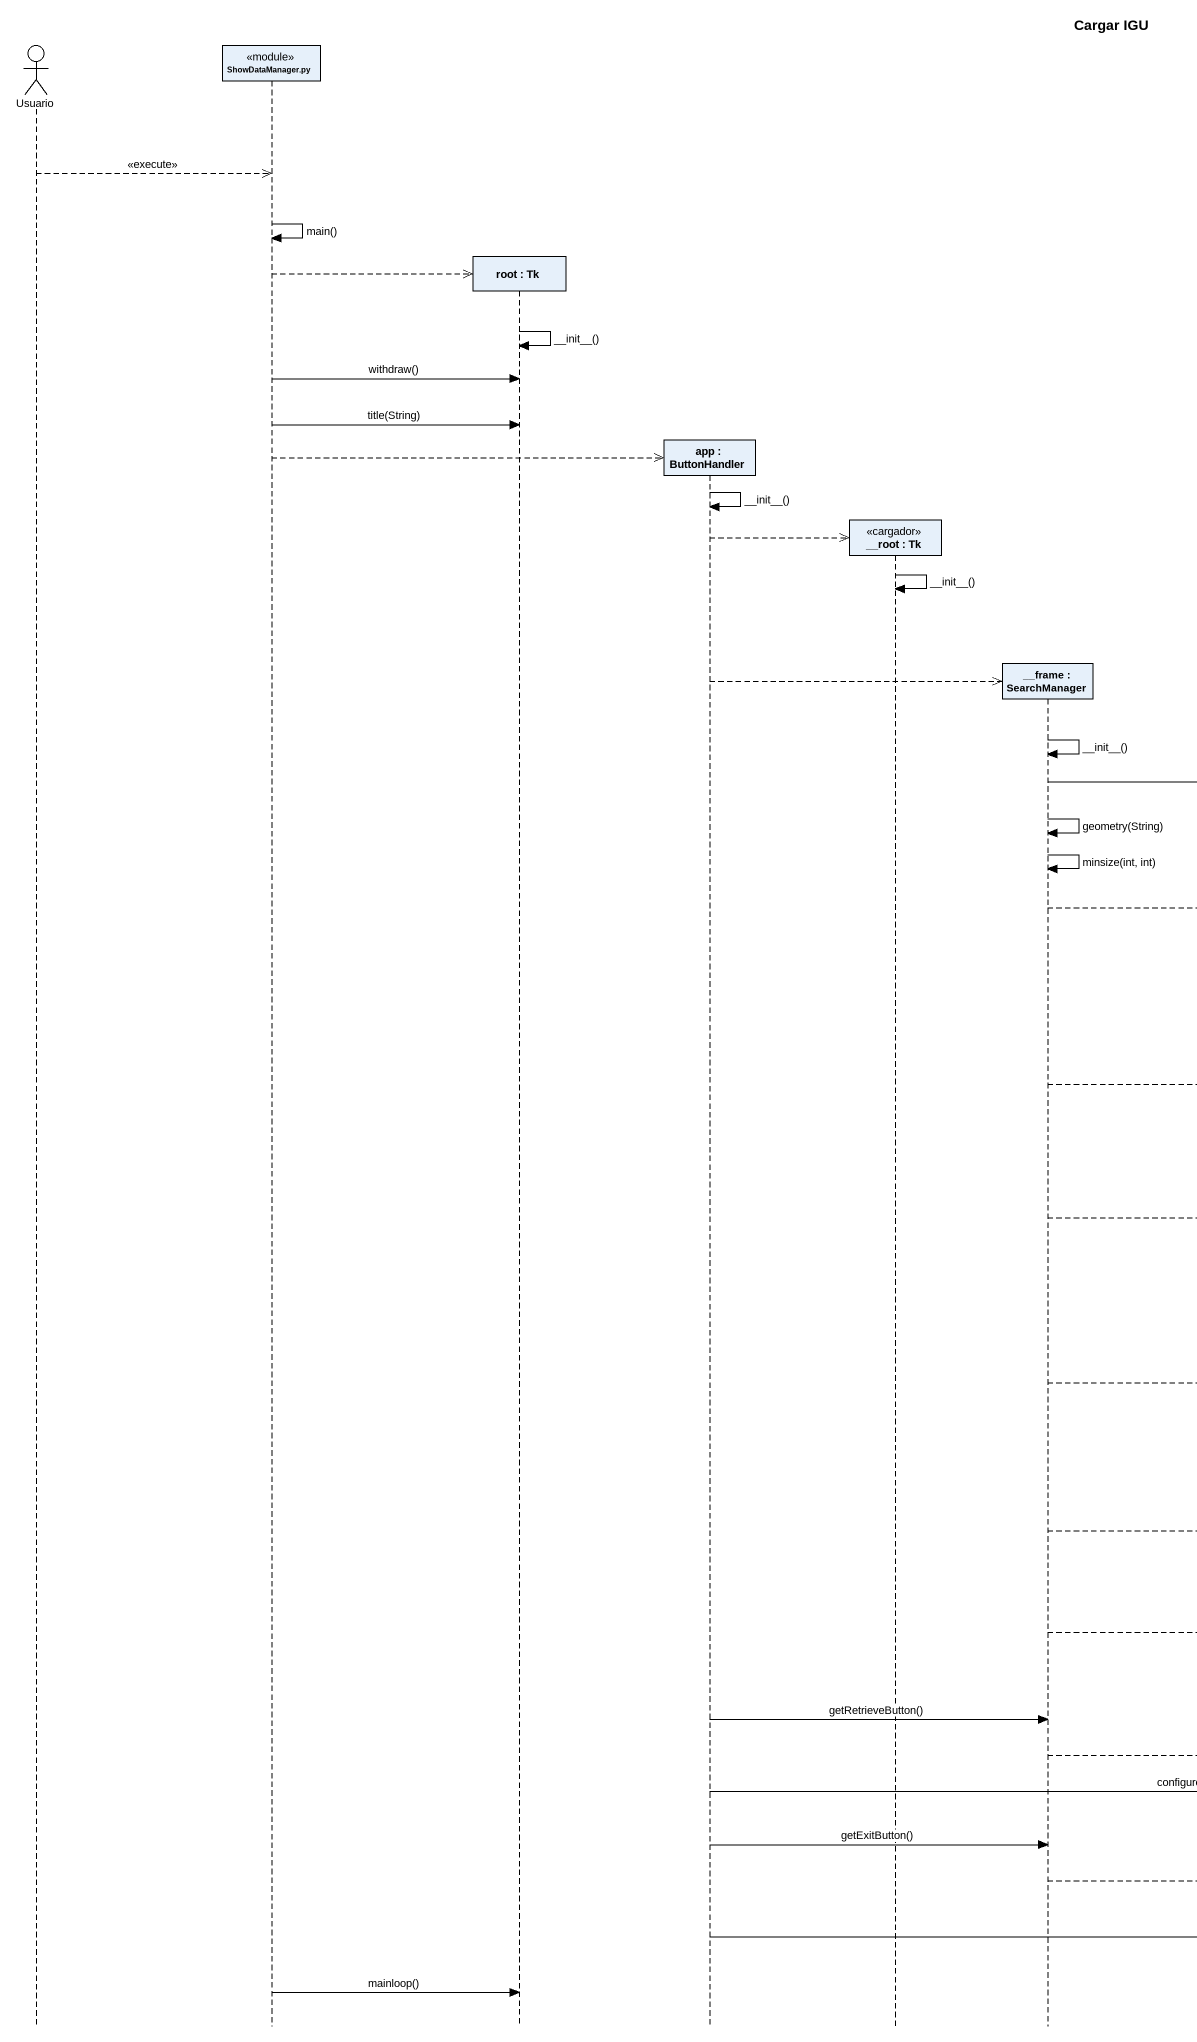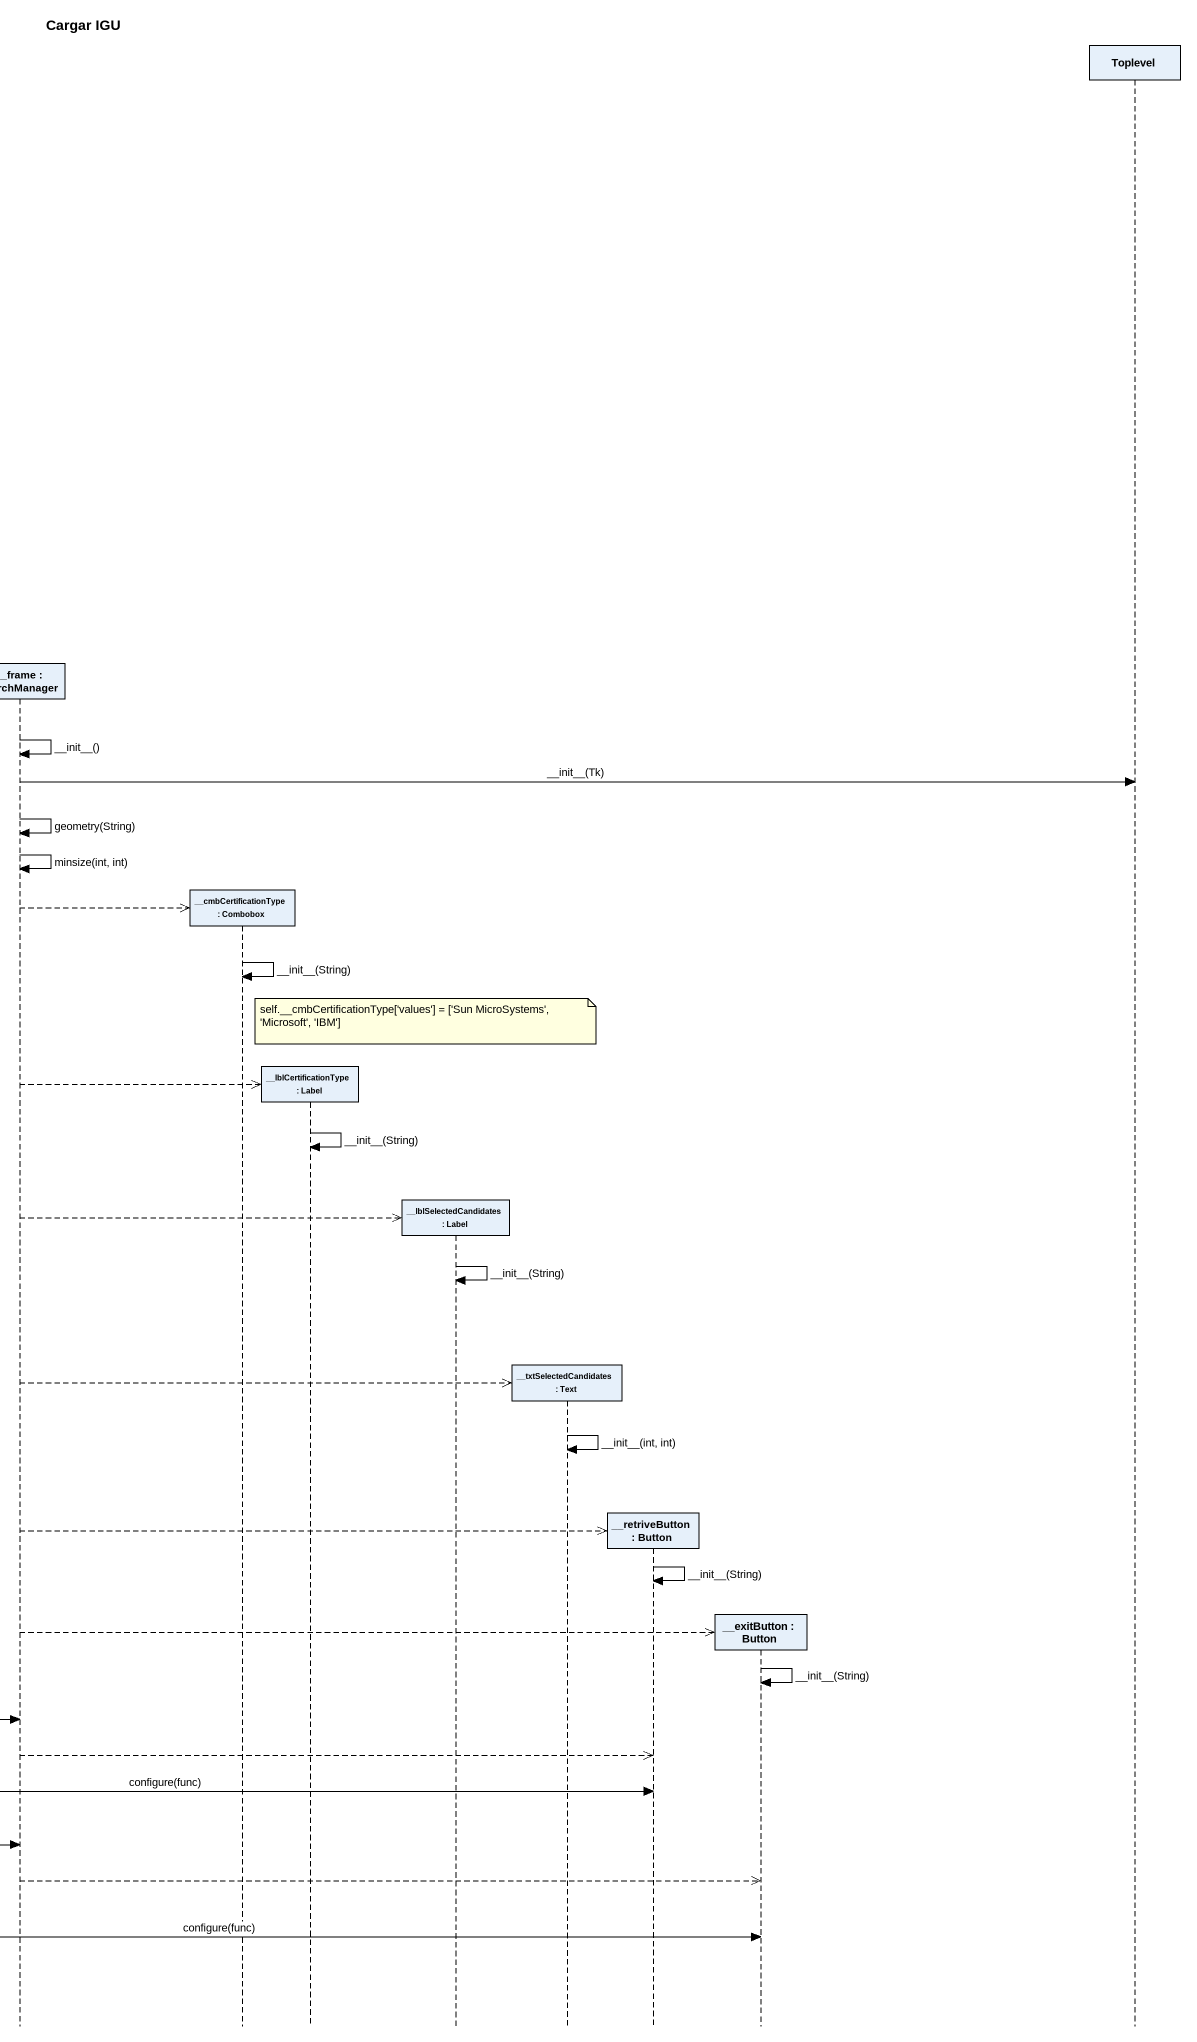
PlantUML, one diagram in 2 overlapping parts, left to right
@startuml
title Cargar IGU
hide footbox
actor Usuario
participant "ShowDataManager.py" as ShowDataManager_py <<module>>
participant "root : Tk" as root
participant "app : ButtonHandler" as app
participant "__root : Tk" as root_2 <<cargador>>
participant "__frame : SearchManager" as frame_
participant "__cmbCertificationType : Combobox" as cmbCertificationType
participant "__lblCertificationType : Label" as lblCertificationType
participant "__lblSelectedCandidates : Label" as lblSelectedCandidates
participant "__txtSelectedCandidates : Text" as txtSelectedCandidates
participant "__retriveButton : Button" as retriveButton
participant "__exitButton : Button" as exitButton
participant Toplevel

Usuario -->> ShowDataManager_py : <<execute>>
ShowDataManager_py -> ShowDataManager_py : main()
ShowDataManager_py -->> root **
root -> root : ~__init~__()
ShowDataManager_py -> root : withdraw()
ShowDataManager_py -> root : title(String)
ShowDataManager_py -->> app **
app -> app : ~__init~__()
app -->> root_2 **
root_2 -> root_2 : ~__init~__()
app -->> frame_ **
frame_ -> frame_ : ~__init~__()
frame_ -> Toplevel : ~__init~__(Tk)
frame_ -> frame_ : geometry(String)
frame_ -> frame_ : minsize(int, int)
frame_ -->> cmbCertificationType **
cmbCertificationType -> cmbCertificationType : ~__init~__(String)
note over lblSelectedCandidates : self.__cmbCertificationType['values'] = ['Sun MicroSystems', 'Microsoft', 'IBM']
frame_ -->> lblCertificationType **
lblCertificationType -> lblCertificationType : ~__init~__(String)
frame_ -->> lblSelectedCandidates **
lblSelectedCandidates -> lblSelectedCandidates : ~__init~__(String)
frame_ -->> txtSelectedCandidates **
txtSelectedCandidates -> txtSelectedCandidates : ~__init~__(int, int)
frame_ -->> retriveButton **
retriveButton -> retriveButton : ~__init~__(String)
frame_ -->> exitButton **
exitButton -> exitButton : ~__init~__(String)
app -> frame_ : getRetrieveButton()
frame_ -->> retriveButton
app -> retriveButton : configure(func)
app -> frame_ : getExitButton()
frame_ -->> exitButton
app -> exitButton : configure(func)
ShowDataManager_py -> root : mainloop()
@enduml
